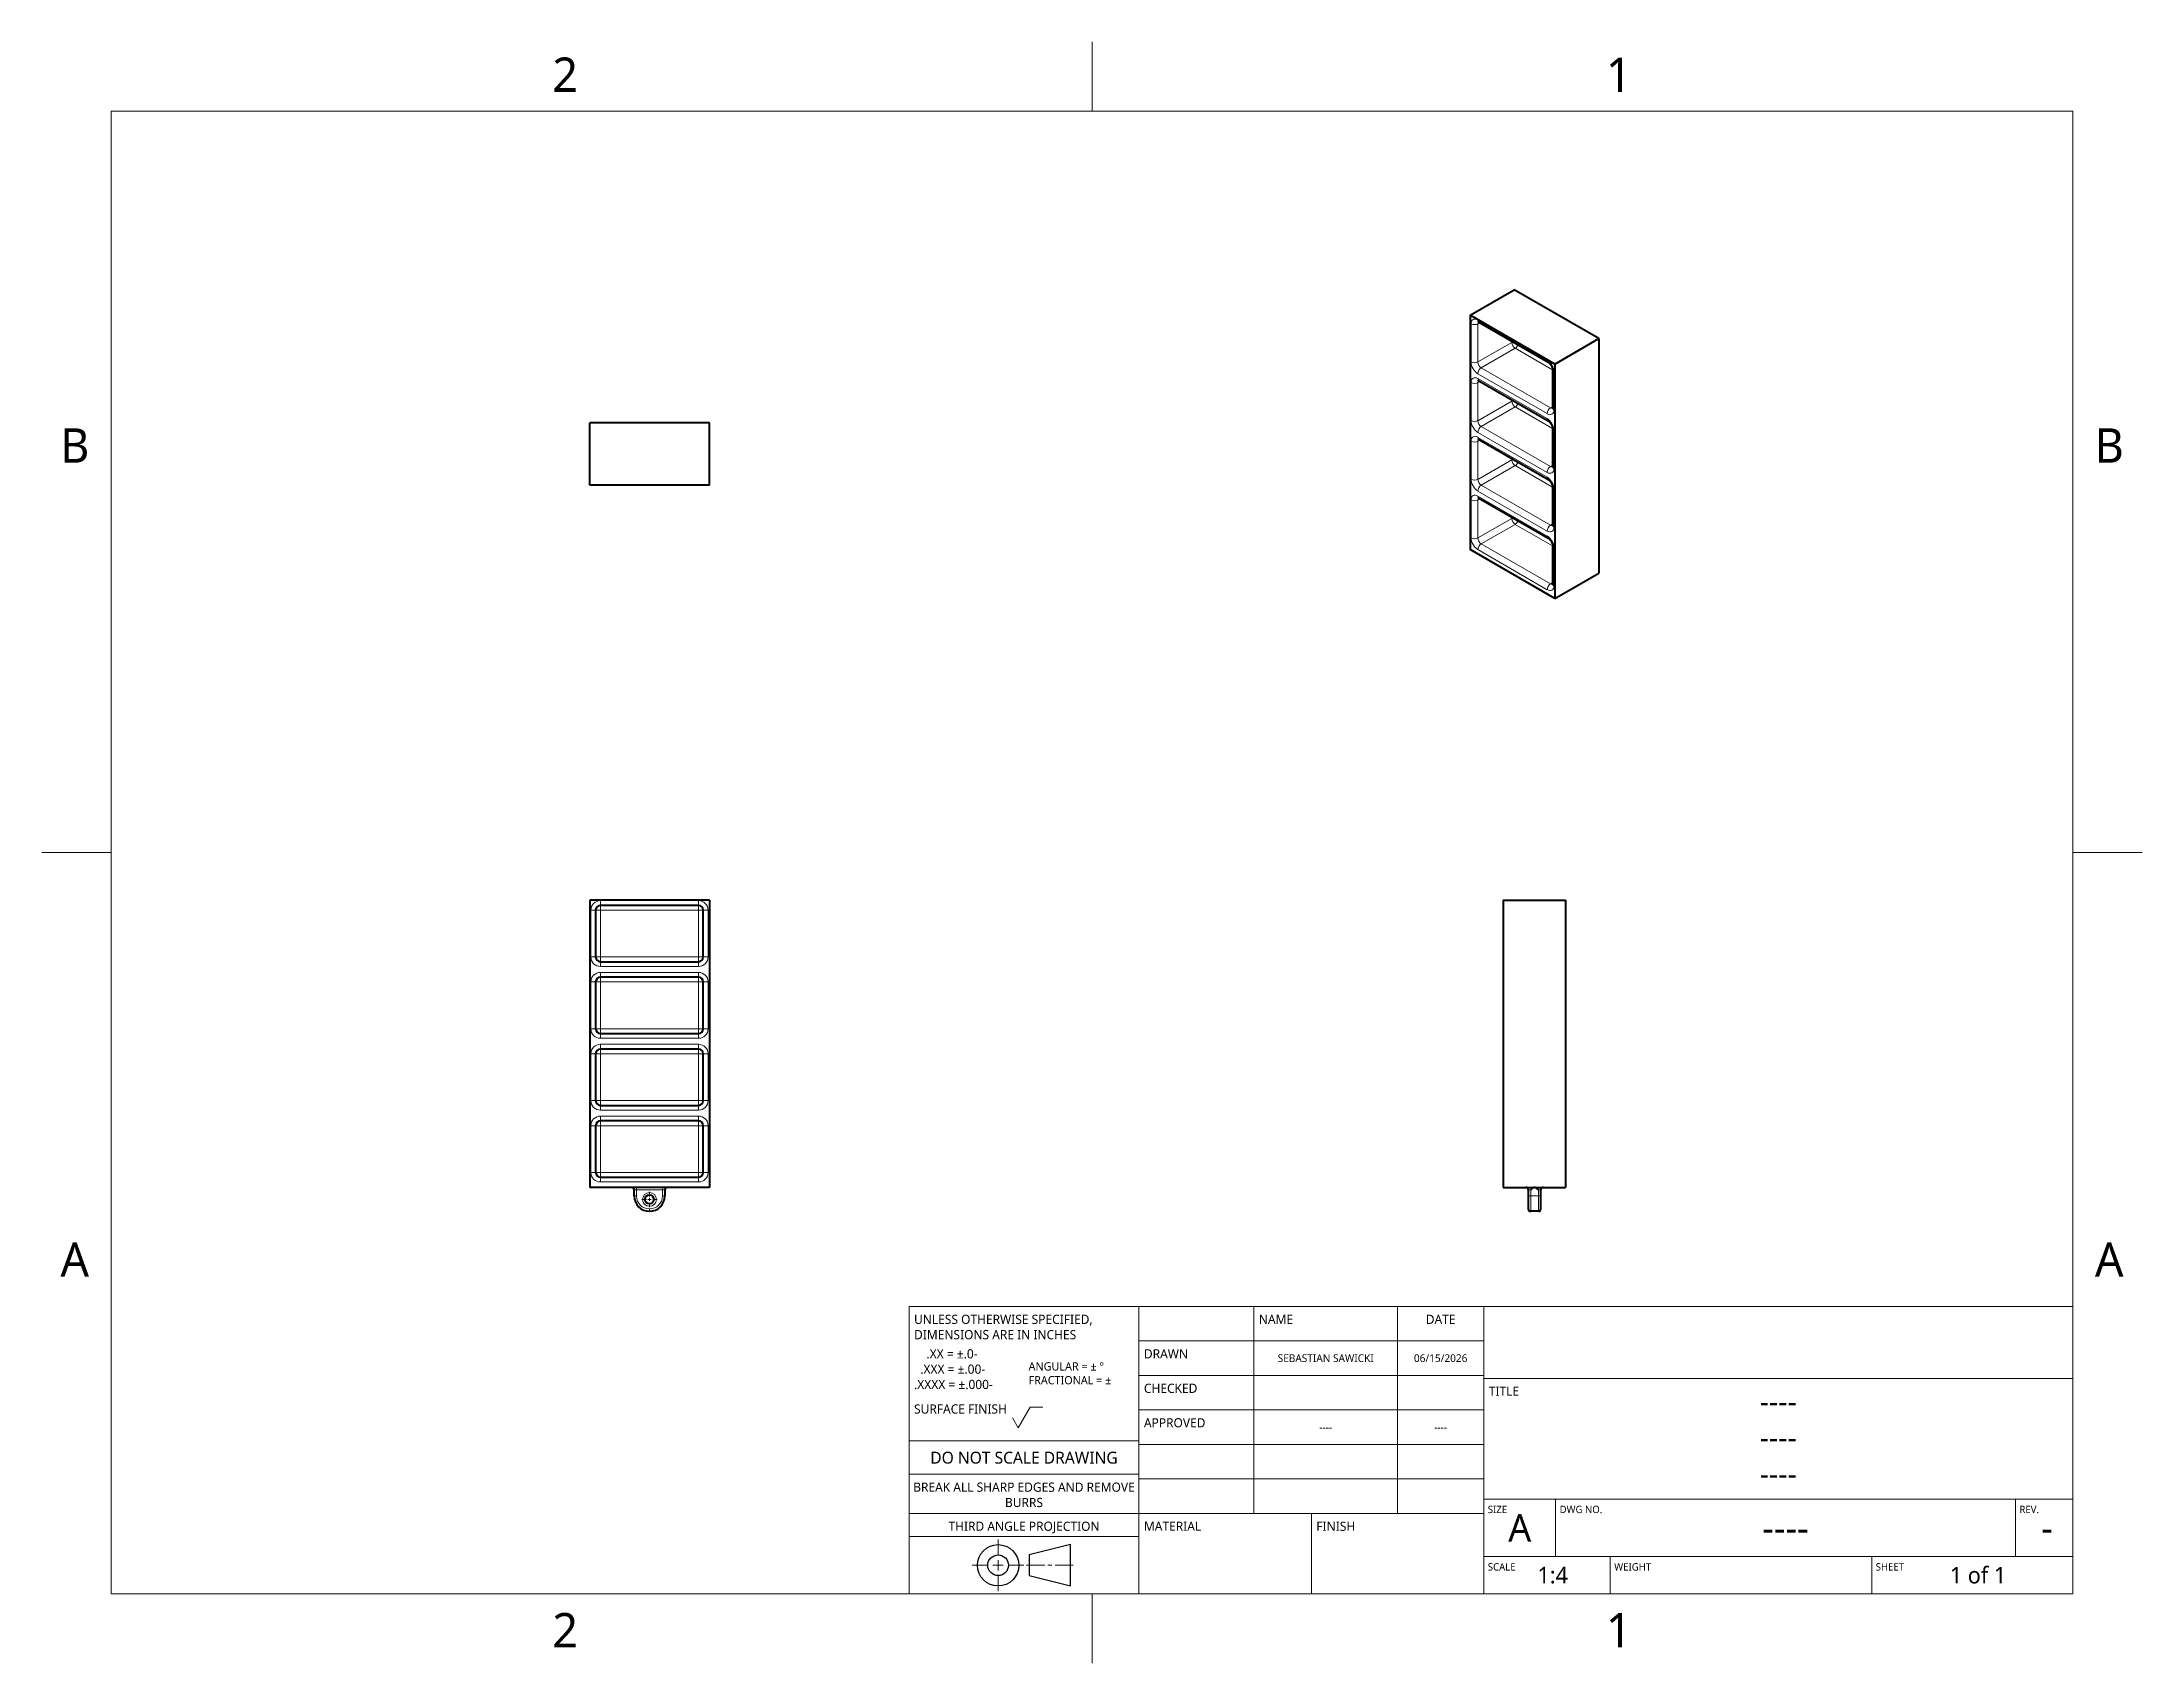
# Model space of a CAD drawing. Header units: inches. Extents: x 0 to 11, y 0 to 8.5.
import ezdxf

# ---------------------------------------------------------------- set-up
doc = ezdxf.new("R2010")
doc.units = ezdxf.units.IN
doc.header["$LTSCALE"] = 0.5
doc.header["$MEASUREMENT"] = 0
doc.linetypes.add('CENTER', pattern=[0.72, 0.45, -0.09, 0.09, -0.09])
for name, color, linetype, lineweight in [('BORDER_FRAME', 7, 'Continuous', 15), ('BORDER_ZONES', 7, 'Continuous', 15), ('CENTERMARKS', 7, 'Continuous', 13), ('TANGENT_LINES', 7, 'Continuous', 15), ('TITLE_BLOCK', 7, 'Continuous', 15), ('Visible', 7, 'Continuous', 40)]:
    doc.layers.add(name, color=color, linetype=linetype, lineweight=lineweight)
doc.styles.add('Onshape-Standard', font='NotoSans-Regular.ttf')
doc.styles.add('Onshape-Standard-Fields', font='')
doc.styles.get('Onshape-Standard-Fields').set_extended_font_data('Noto Sans')

msp = doc.modelspace()

# ---------------------------------------------------------------- linework, layer by layer
at = {"layer": 'BORDER_FRAME'}
for p, q in [((0.399, 0.38), (0.399, 8.12)), ((0.399, 8.12), (10.639, 8.12)), ((10.639, 8.12), (10.639, 0.38)), ((10.639, 0.38), (0.399, 0.38))]:
    msp.add_line(p, q, dxfattribs=at)
at = {"layer": 'BORDER_ZONES'}
for p, q in [((5.519, 8.12), (5.519, 8.481)), ((0.399, 4.25), (0.038, 4.25)), ((10.639, 4.25), (11, 4.25)), ((5.519, 0.38), (5.519, 0.019))]:
    msp.add_line(p, q, dxfattribs=at)
at = {"layer": 'CENTERMARKS', "linetype": 'CENTER'}
for p, q in [((3.193, 2.439), (3.169, 2.439)), ((3.209, 2.455), (3.209, 2.479)), ((3.209, 2.422), (3.209, 2.399)), ((3.226, 2.439), (3.249, 2.439))]:
    msp.add_line(p, q, dxfattribs=at)
at = {"layer": 'CENTERMARKS', "linetype": 'Continuous'}
for p, q in [((3.201, 2.439), (3.217, 2.439)), ((3.209, 2.431), (3.209, 2.447))]:
    msp.add_line(p, q, dxfattribs=at)
at = {"layer": 'TANGENT_LINES'}
for p, q in [((7.533, 7.03), (7.895, 6.821)), ((7.498, 6.811), (7.498, 7.009)), ((7.544, 7.015), (7.533, 7.009)), ((7.533, 7.009), (7.533, 6.811)), ((7.533, 6.811), (7.71, 6.913)), ((7.71, 6.913), (7.71, 6.919)), ((7.728, 6.882), (7.551, 6.78)), ((7.923, 6.769), (7.728, 6.882)), ((7.498, 6.504), (7.498, 6.703)), ((7.895, 6.541), (7.533, 6.749)), ((7.533, 6.724), (7.895, 6.515)), ((7.544, 6.709), (7.533, 6.703)), ((7.533, 6.703), (7.533, 6.504)), ((7.551, 6.78), (7.913, 6.571)), ((7.93, 6.76), (7.93, 6.561)), ((7.533, 6.504), (7.71, 6.606)), ((7.71, 6.606), (7.71, 6.613)), ((7.728, 6.576), (7.551, 6.474)), ((7.551, 6.474), (7.913, 6.265)), ((7.923, 6.463), (7.728, 6.576)), ((7.913, 6.571), (7.923, 6.577)), ((7.498, 6.198), (7.498, 6.397)), ((7.895, 6.234), (7.533, 6.443)), ((7.533, 6.417), (7.895, 6.209)), ((7.544, 6.403), (7.533, 6.397)), ((7.533, 6.397), (7.533, 6.198)), ((7.93, 6.454), (7.93, 6.255)), ((7.533, 6.198), (7.71, 6.3)), ((7.728, 6.27), (7.551, 6.168)), ((7.71, 6.3), (7.71, 6.307)), ((7.923, 6.157), (7.728, 6.27)), ((7.913, 6.265), (7.923, 6.271)), ((7.551, 6.168), (7.913, 5.959)), ((7.93, 6.147), (7.93, 5.949)), ((7.498, 5.892), (7.498, 6.091)), ((7.895, 5.928), (7.533, 6.137)), ((7.533, 6.111), (7.895, 5.902)), ((7.544, 6.097), (7.533, 6.091)), ((7.533, 6.091), (7.533, 5.892)), ((7.533, 5.892), (7.71, 5.994)), ((7.728, 5.963), (7.551, 5.861)), ((7.71, 5.994), (7.71, 6.001)), ((7.923, 5.851), (7.728, 5.963)), ((7.913, 5.959), (7.923, 5.965)), ((7.895, 5.622), (7.533, 5.831)), ((7.551, 5.861), (7.913, 5.653)), ((7.93, 5.841), (7.93, 5.642)), ((7.913, 5.653), (7.923, 5.659)), ((2.903, 3.705), (2.903, 3.949)), ((2.928, 3.949), (2.903, 3.949)), ((2.928, 3.949), (2.953, 3.949)), ((2.953, 3.999), (3.465, 3.999)), ((2.953, 3.974), (2.953, 3.999)), ((2.953, 3.949), (2.953, 3.974)), ((2.953, 3.949), (2.953, 3.705)), ((3.465, 3.949), (2.953, 3.949)), ((3.465, 3.974), (3.465, 3.999)), ((3.465, 3.949), (3.465, 3.974)), ((3.465, 3.705), (3.465, 3.949)), ((3.465, 3.949), (3.49, 3.949)), ((3.49, 3.949), (3.515, 3.949)), ((3.515, 3.949), (3.515, 3.705)), ((2.903, 3.705), (2.928, 3.705)), ((2.953, 3.705), (2.928, 3.705)), ((2.953, 3.705), (3.465, 3.705)), ((2.953, 3.68), (2.953, 3.705)), ((2.953, 3.655), (2.953, 3.68)), ((3.465, 3.655), (2.953, 3.655)), ((2.953, 3.624), (3.465, 3.624)), ((2.953, 3.599), (2.953, 3.624)), ((3.49, 3.705), (3.465, 3.705)), ((3.465, 3.68), (3.465, 3.705)), ((3.465, 3.655), (3.465, 3.68)), ((3.465, 3.599), (3.465, 3.624)), ((3.515, 3.705), (3.49, 3.705)), ((2.903, 3.33), (2.903, 3.574)), ((2.928, 3.574), (2.903, 3.574)), ((2.928, 3.574), (2.953, 3.574)), ((2.953, 3.574), (2.953, 3.599)), ((3.465, 3.574), (2.953, 3.574)), ((2.953, 3.574), (2.953, 3.33)), ((3.465, 3.574), (3.465, 3.599)), ((3.465, 3.33), (3.465, 3.574)), ((3.465, 3.574), (3.49, 3.574)), ((3.49, 3.574), (3.515, 3.574)), ((3.515, 3.574), (3.515, 3.33)), ((2.903, 3.33), (2.928, 3.33)), ((2.953, 3.33), (2.928, 3.33)), ((2.953, 3.33), (3.465, 3.33)), ((2.953, 3.305), (2.953, 3.33)), ((2.953, 3.28), (2.953, 3.305)), ((3.49, 3.33), (3.465, 3.33)), ((3.465, 3.305), (3.465, 3.33)), ((3.465, 3.28), (3.465, 3.305)), ((3.515, 3.33), (3.49, 3.33)), ((2.903, 2.955), (2.903, 3.199)), ((2.928, 3.199), (2.903, 3.199)), ((2.953, 3.199), (2.928, 3.199)), ((3.465, 3.28), (2.953, 3.28)), ((2.953, 3.249), (3.465, 3.249)), ((2.953, 3.224), (2.953, 3.249)), ((2.953, 3.199), (2.953, 3.224)), ((3.465, 3.199), (2.953, 3.199)), ((2.953, 3.199), (2.953, 2.955)), ((3.465, 3.249), (3.465, 3.224)), ((3.465, 3.224), (3.465, 3.199)), ((3.465, 2.955), (3.465, 3.199)), ((3.49, 3.199), (3.465, 3.199)), ((3.515, 3.199), (3.49, 3.199)), ((3.515, 3.199), (3.515, 2.955)), ((2.928, 2.955), (2.903, 2.955)), ((2.953, 2.955), (2.928, 2.955)), ((2.953, 2.955), (3.465, 2.955)), ((2.953, 2.93), (2.953, 2.955)), ((2.953, 2.93), (2.953, 2.905)), ((3.465, 2.905), (2.953, 2.905)), ((2.953, 2.874), (3.465, 2.874)), ((2.953, 2.849), (2.953, 2.874)), ((3.465, 2.955), (3.465, 2.93)), ((3.49, 2.955), (3.465, 2.955)), ((3.465, 2.905), (3.465, 2.93)), ((3.465, 2.874), (3.465, 2.849)), ((3.515, 2.955), (3.49, 2.955)), ((2.903, 2.58), (2.903, 2.824)), ((2.928, 2.824), (2.903, 2.824)), ((2.953, 2.824), (2.928, 2.824)), ((2.953, 2.824), (2.953, 2.849)), ((2.953, 2.824), (2.953, 2.58)), ((3.465, 2.824), (2.953, 2.824)), ((3.465, 2.849), (3.465, 2.824)), ((3.465, 2.58), (3.465, 2.824)), ((3.49, 2.824), (3.465, 2.824)), ((3.515, 2.824), (3.49, 2.824)), ((3.515, 2.824), (3.515, 2.58)), ((2.928, 2.58), (2.903, 2.58)), ((2.953, 2.58), (2.928, 2.58)), ((2.953, 2.58), (3.465, 2.58)), ((2.953, 2.555), (2.953, 2.58)), ((2.953, 2.555), (2.953, 2.53)), ((3.465, 2.53), (2.953, 2.53)), ((3.49, 2.58), (3.465, 2.58)), ((3.465, 2.58), (3.465, 2.555)), ((3.465, 2.53), (3.465, 2.555)), ((3.515, 2.58), (3.49, 2.58)), ((3.141, 2.489), (3.129, 2.489)), ((3.129, 2.457), (3.141, 2.457)), ((3.141, 2.489), (3.141, 2.502)), ((3.277, 2.489), (3.141, 2.489)), ((3.141, 2.489), (3.141, 2.457)), ((3.277, 2.489), (3.277, 2.502)), ((3.277, 2.457), (3.277, 2.489)), ((3.277, 2.489), (3.289, 2.489)), ((3.289, 2.457), (3.277, 2.457)), ((7.797, 2.489), (7.809, 2.489)), ((7.809, 2.457), (7.797, 2.457)), ((7.809, 2.489), (7.809, 2.457)), ((7.809, 2.457), (7.849, 2.457)), ((7.809, 2.457), (7.809, 2.377)), ((7.849, 2.457), (7.849, 2.489)), ((7.861, 2.489), (7.849, 2.489)), ((7.849, 2.457), (7.861, 2.457)), ((7.849, 2.377), (7.849, 2.457)), ((3.209, 2.389), (3.209, 2.389)), ((3.209, 2.377), (3.209, 2.389)), ((3.209, 2.377), (3.209, 2.389))]:
    msp.add_line(p, q, dxfattribs=at)
msp.add_circle((3.209, 2.439), 0.036, dxfattribs=at)
for centre, radius, start, end in [((2.953, 3.949), 0.05, 90, 180), ((3.465, 3.949), 0.05, 0, 90), ((2.953, 3.705), 0.05, 180, 270), ((2.953, 3.574), 0.05, 90, 180), ((3.465, 3.705), 0.05, 270, 0), ((3.465, 3.574), 0.05, 0, 90), ((2.953, 3.33), 0.05, 180, 270), ((3.465, 3.33), 0.05, 270, 0), ((2.953, 3.199), 0.05, 90, 180), ((3.465, 3.199), 0.05, 0, 90), ((2.953, 2.955), 0.05, 180, 270), ((2.953, 2.824), 0.05, 90, 180), ((3.465, 2.955), 0.05, 270, 0), ((3.465, 2.824), 0.05, 0, 90), ((2.953, 2.58), 0.05, 180, 270), ((3.465, 2.58), 0.05, 270, 0), ((3.209, 2.457), 0.0675, 180, 270), ((3.209, 2.457), 0.0675, 270, 0)]:
    msp.add_arc(centre, radius, start, end, dxfattribs=at)
for centre, major_axis, start_param, end_param in [((7.533, 6.989), (0.025, -0.0433), 8.63938, 10.210176), ((7.728, 6.902), (-0.025, 0), 11.45005, 11.780972), ((7.533, 6.79), (0.025, -0.0433), 10.210176, 11.780972), ((7.516, 6.821), (-0.025, 0), 0.785398, 2.356194), ((7.728, 6.902), (0.0125, 0.0217), 10.210176, 11.227395), ((7.895, 6.78), (0.025, -0.0433), 0.785398, 2.356194), ((7.533, 6.683), (0.025, -0.0433), 8.63938, 10.210176), ((7.948, 6.77), (-0.025, 0), 0.00021, 0.785398), ((7.728, 6.596), (-0.025, 0), 11.45005, 11.780972), ((7.728, 6.596), (0.0125, 0.0217), 10.210176, 11.227395), ((7.533, 6.484), (0.025, -0.0433), 10.210176, 11.780972), ((7.516, 6.515), (-0.025, 0), 0.785398, 2.356194), ((7.895, 6.581), (0.025, -0.0433), 11.780972, 13.351769), ((7.895, 6.474), (0.025, -0.0433), 0.785398, 2.356194), ((7.533, 6.377), (0.025, -0.0433), 8.63938, 10.210176), ((7.948, 6.464), (-0.025, 0), 0.00021, 0.785398), ((7.728, 6.29), (-0.025, 0), 11.45005, 11.780972), ((7.728, 6.29), (0.0125, 0.0217), 10.210176, 11.227395), ((7.895, 6.275), (0.025, -0.0433), 11.780972, 13.351769), ((7.533, 6.178), (0.025, -0.0433), 10.210176, 11.780972), ((7.551, 6.147), (0.0125, 0.0217), 0.785398, 2.356194), ((7.895, 6.168), (0.025, -0.0433), 0.785398, 2.356194), ((7.913, 6.219), (0.0125, 0.0217), 2.356194, 3.138482), ((7.533, 6.07), (0.025, -0.0433), 8.63938, 10.210176), ((7.728, 5.984), (-0.025, 0), 11.45005, 11.780972), ((7.728, 5.984), (0.0125, 0.0217), 10.210176, 11.227395), ((7.895, 5.969), (0.025, -0.0433), 11.780972, 13.351769), ((7.533, 5.872), (0.025, -0.0433), 10.210176, 11.780972), ((7.551, 5.841), (0.0125, 0.0217), 0.785398, 2.356194), ((7.913, 5.913), (0.0125, 0.0217), 2.356194, 3.138482), ((7.895, 5.862), (0.025, -0.0433), 0.785398, 2.356194), ((7.895, 5.663), (0.025, -0.0433), 11.780972, 13.351769)]:
    msp.add_ellipse(centre, major_axis=major_axis, ratio=0.57735, start_param=start_param, end_param=end_param, dxfattribs=at)
at = {"layer": 'TANGENT_LINES', "extrusion": (0, 0, -1)}
for centre, major_axis, start_param, end_param in [((7.551, 7.04), (-0.0125, -0.0217), 0, 0.785398), ((7.551, 6.999), (-0.0125, 0.0217), 11.780972, 12.402095), ((7.516, 7.02), (0.025, 0), 0.785398, 2.356194), ((7.728, 6.902), (-0.0125, 0.0217), 10.210176, 11.780972), ((7.551, 6.8), (-0.0125, 0.0217), 10.210176, 11.780972), ((7.913, 6.831), (-0.0125, -0.0217), 0.000176, 0.785398), ((7.516, 6.713), (0.025, 0), 0.785398, 2.356194), ((7.551, 6.76), (-0.0125, -0.0217), 0.785398, 2.356194), ((7.551, 6.734), (-0.0125, -0.0217), 0, 0.785398), ((7.551, 6.693), (-0.0125, 0.0217), 11.780972, 12.402095), ((7.728, 6.596), (-0.0125, 0.0217), 10.210176, 11.780972), ((7.551, 6.494), (-0.0125, 0.0217), 10.210176, 11.780972), ((7.551, 6.453), (-0.0125, -0.0217), 0.785398, 2.356194), ((7.913, 6.551), (-0.0125, -0.0217), 0.785398, 2.356194), ((7.913, 6.525), (-0.0125, -0.0217), 0.000176, 0.785398), ((7.913, 6.592), (-0.0125, 0.0217), 9.586996, 10.210176), ((7.948, 6.571), (0.025, 0), 2.356194, 3.141593), ((7.516, 6.407), (0.025, 0), 0.785398, 2.356194), ((7.551, 6.428), (-0.0125, -0.0217), 0, 0.785398), ((7.551, 6.387), (-0.0125, 0.0217), 11.780972, 12.402095), ((7.728, 6.29), (-0.0125, 0.0217), 10.210176, 11.780972), ((7.913, 6.245), (-0.0125, -0.0217), 0.785398, 2.356194), ((7.913, 6.285), (-0.0125, 0.0217), 9.586996, 10.210176), ((7.948, 6.265), (0.025, 0), 2.356194, 3.141593), ((7.516, 6.208), (0.025, 0), 0.785398, 2.356194), ((7.551, 6.188), (-0.0125, 0.0217), 10.210176, 11.780972), ((7.948, 6.158), (0.025, 0), 2.356194, 3.138225), ((7.516, 6.101), (0.025, 0), 0.785398, 2.356194), ((7.551, 6.121), (-0.0125, -0.0217), 0, 0.785398), ((7.551, 6.081), (-0.0125, 0.0217), 11.780972, 12.402095), ((7.728, 5.984), (-0.0125, 0.0217), 10.210176, 11.780972), ((7.913, 5.938), (-0.0125, -0.0217), 0.785398, 2.356194), ((7.913, 5.979), (-0.0125, 0.0217), 9.586996, 10.210176), ((7.948, 5.959), (0.025, 0), 2.356194, 3.141593), ((7.516, 5.902), (0.025, 0), 0.785398, 2.356194), ((7.551, 5.882), (-0.0125, 0.0217), 10.210176, 11.780972), ((7.948, 5.851), (0.025, 0), 2.356194, 3.138225), ((7.913, 5.632), (-0.0125, -0.0217), 0.785398, 2.356194), ((7.913, 5.673), (-0.0125, 0.0217), 9.586996, 10.210176), ((7.948, 5.653), (0.025, 0), 2.356194, 3.141593)]:
    msp.add_ellipse(centre, major_axis=major_axis, ratio=0.57735, start_param=start_param, end_param=end_param, dxfattribs=at)
at = {"layer": 'TITLE_BLOCK'}
for p, q in [((4.564, 0.38), (4.564, 1.88)), ((4.564, 1.88), (5.764, 1.88)), ((5.764, 0.38), (5.764, 1.88)), ((5.764, 1.88), (7.564, 1.88)), ((6.364, 0.8), (6.364, 1.88)), ((7.114, 0.8), (7.114, 1.88)), ((7.564, 0.38), (7.564, 1.88)), ((7.564, 1.88), (10.639, 1.88)), ((5.764, 1.7), (7.564, 1.7)), ((5.764, 1.52), (7.564, 1.52)), ((7.564, 1.505), (10.639, 1.505)), ((5.134, 1.246), (5.197, 1.355)), ((5.197, 1.355), (5.263, 1.355)), ((5.764, 1.34), (7.564, 1.34)), ((5.104, 1.298), (5.134, 1.246)), ((4.564, 1.178), (5.764, 1.178)), ((5.764, 1.16), (7.564, 1.16)), ((4.564, 1.004), (5.764, 1.004)), ((5.764, 0.98), (7.564, 0.98)), ((4.564, 0.8), (5.764, 0.8)), ((5.764, 0.8), (7.564, 0.8)), ((6.664, 0.38), (6.664, 0.8)), ((7.564, 0.875), (10.639, 0.875)), ((7.939, 0.575), (7.939, 0.875)), ((10.339, 0.575), (10.339, 0.875)), ((4.564, 0.68), (5.764, 0.68)), ((7.564, 0.575), (10.639, 0.575)), ((8.224, 0.38), (8.224, 0.575)), ((9.589, 0.38), (9.589, 0.575)), ((4.564, 0.38), (5.764, 0.38))]:
    msp.add_line(p, q, dxfattribs=at)
at = {"layer": 'TITLE_BLOCK', "lineweight": 15}
for p, q in [((5.029, 0.583), (5.029, 0.664)), ((5.029, 0.556), (5.029, 0.502)), ((4.975, 0.529), (4.894, 0.529)), ((5.056, 0.529), (5.002, 0.529)), ((5.029, 0.475), (5.029, 0.394)), ((5.083, 0.529), (5.164, 0.529)), ((5.272, 0.529), (5.177, 0.529)), ((5.31, 0.529), (5.288, 0.529)), ((5.326, 0.529), (5.42, 0.529))]:
    msp.add_line(p, q, dxfattribs=at)
at = {"layer": 'TITLE_BLOCK', "lineweight": 30}
for p, q in [((5.407, 0.637), (5.191, 0.583)), ((5.191, 0.583), (5.191, 0.475)), ((5.407, 0.421), (5.407, 0.637)), ((5.191, 0.475), (5.407, 0.421))]:
    msp.add_line(p, q, dxfattribs=at)
for radius in [0.108, 0.054]:
    msp.add_circle((5.029, 0.529), radius, dxfattribs=at)
at = {"layer": 'Visible'}
for p, q in [((7.493, 7.055), (7.723, 7.188)), ((8.165, 6.933), (7.723, 7.188)), ((7.935, 6.8), (7.493, 7.055)), ((7.493, 7.055), (7.493, 5.831)), ((7.538, 7.018), (7.9, 6.81)), ((7.935, 6.8), (8.165, 6.933)), ((8.165, 6.933), (8.165, 5.708)), ((7.935, 6.8), (7.935, 5.576)), ((7.538, 6.712), (7.9, 6.503)), ((7.923, 6.77), (7.923, 6.571)), ((2.897, 6.168), (2.897, 6.493)), ((3.522, 6.493), (2.897, 6.493)), ((3.522, 6.168), (3.522, 6.493)), ((7.538, 6.406), (7.9, 6.197)), ((7.923, 6.464), (7.923, 6.265)), ((3.522, 6.168), (2.897, 6.168)), ((7.923, 6.158), (7.923, 5.959)), ((7.538, 6.1), (7.9, 5.891)), ((7.935, 5.576), (7.493, 5.831)), ((7.923, 5.851), (7.923, 5.653)), ((7.935, 5.576), (8.165, 5.708)), ((2.897, 4.002), (2.897, 2.502)), ((3.522, 4.002), (2.897, 4.002)), ((2.928, 3.949), (2.928, 3.705)), ((3.465, 3.974), (2.953, 3.974)), ((3.49, 3.705), (3.49, 3.949)), ((3.522, 4.002), (3.522, 2.502)), ((7.666, 4.002), (7.991, 4.002)), ((7.666, 4.002), (7.666, 2.502)), ((7.991, 4.002), (7.991, 2.502)), ((2.953, 3.68), (3.465, 3.68)), ((2.928, 3.574), (2.928, 3.33)), ((3.465, 3.599), (2.953, 3.599)), ((3.49, 3.33), (3.49, 3.574)), ((2.953, 3.305), (3.465, 3.305)), ((2.928, 3.199), (2.928, 2.955)), ((3.465, 3.224), (2.953, 3.224)), ((3.49, 2.955), (3.49, 3.199)), ((2.953, 2.93), (3.465, 2.93)), ((2.928, 2.824), (2.928, 2.58)), ((3.465, 2.849), (2.953, 2.849)), ((3.49, 2.58), (3.49, 2.824)), ((2.953, 2.555), (3.465, 2.555)), ((3.522, 2.502), (2.897, 2.502)), ((3.129, 2.457), (3.129, 2.489)), ((3.289, 2.489), (3.289, 2.457)), ((7.666, 2.502), (7.991, 2.502)), ((7.797, 2.457), (7.797, 2.489)), ((7.797, 2.389), (7.797, 2.457)), ((7.829, 2.502), (7.829, 2.502)), ((7.861, 2.489), (7.861, 2.457)), ((7.861, 2.457), (7.861, 2.389)), ((3.209, 2.377), (3.209, 2.377)), ((7.849, 2.377), (7.809, 2.377))]:
    msp.add_line(p, q, dxfattribs=at)
msp.add_circle((3.209, 2.439), 0.0235, dxfattribs=at)
for centre, radius, start, end in [((2.953, 3.949), 0.025, 90, 180), ((3.465, 3.949), 0.025, 0, 90), ((2.953, 3.705), 0.025, 180, 270), ((3.465, 3.705), 0.025, 270, 0), ((2.953, 3.574), 0.025, 90, 180), ((3.465, 3.574), 0.025, 0, 90), ((2.953, 3.33), 0.025, 180, 270), ((3.465, 3.33), 0.025, 270, 0), ((2.953, 3.199), 0.025, 90, 180), ((3.465, 3.199), 0.025, 0, 90), ((2.953, 2.955), 0.025, 180, 270), ((3.465, 2.955), 0.025, 270, 0), ((2.953, 2.824), 0.025, 90, 180), ((3.465, 2.824), 0.025, 0, 90), ((2.953, 2.58), 0.025, 180, 270), ((3.465, 2.58), 0.025, 270, 0), ((3.116, 2.489), 0.0125, 359.9737, 90), ((3.209, 2.457), 0.08, 180, 270), ((3.209, 2.457), 0.08, 270, 0), ((3.302, 2.489), 0.0125, 90, 179.9268), ((7.784, 2.489), 0.0125, 0, 90), ((7.874, 2.489), 0.0125, 90, 180), ((7.809, 2.389), 0.0125, 180, 270), ((7.849, 2.389), 0.0125, 270, 0)]:
    msp.add_arc(centre, radius, start, end, dxfattribs=at)
for points, knots in [([(7.535, 7.02), (7.535, 7.02), (7.535, 7.02), (7.535, 7.02), (7.536, 7.019), (7.537, 7.019), (7.537, 7.019)], [0, 0, 0, 0, 0.105495, 0.39269, 0.789777, 1, 1, 1, 1]), ([(7.537, 7.019), (7.537, 7.019), (7.538, 7.019), (7.538, 7.019), (7.538, 7.018)], [0, 0, 0, 0, 0.514627, 1, 1, 1, 1]), ([(7.9, 6.81), (7.9, 6.809), (7.901, 6.809), (7.903, 6.808), (7.905, 6.806), (7.907, 6.804), (7.909, 6.802), (7.911, 6.799), (7.913, 6.797), (7.915, 6.793), (7.917, 6.79), (7.919, 6.787), (7.92, 6.784), (7.921, 6.781), (7.922, 6.778), (7.923, 6.775), (7.923, 6.772), (7.923, 6.77), (7.923, 6.77), (7.923, 6.77)], [0, 0, 0, 0, 0.03684, 0.090238, 0.147652, 0.208536, 0.272256, 0.338187, 0.405705, 0.474191, 0.543023, 0.611566, 0.679142, 0.745101, 0.808769, 0.869442, 0.92637, 0.977034, 1, 1, 1, 1]), ([(7.535, 6.714), (7.535, 6.714), (7.535, 6.714), (7.535, 6.714), (7.536, 6.713), (7.537, 6.713), (7.537, 6.713)], [0, 0, 0, 0, 0.105495, 0.39269, 0.789777, 1, 1, 1, 1]), ([(7.537, 6.713), (7.537, 6.713), (7.538, 6.713), (7.538, 6.712), (7.538, 6.712)], [0, 0, 0, 0, 0.514627, 1, 1, 1, 1]), ([(7.9, 6.503), (7.9, 6.503), (7.901, 6.503), (7.903, 6.502), (7.905, 6.5), (7.907, 6.498), (7.909, 6.496), (7.911, 6.493), (7.913, 6.49), (7.915, 6.487), (7.917, 6.484), (7.919, 6.481), (7.92, 6.478), (7.921, 6.474), (7.922, 6.471), (7.923, 6.469), (7.923, 6.466), (7.923, 6.464), (7.923, 6.464), (7.923, 6.464)], [0, 0, 0, 0, 0.03684, 0.090238, 0.147652, 0.208536, 0.272256, 0.338187, 0.405705, 0.474191, 0.543023, 0.611566, 0.679142, 0.745101, 0.808769, 0.869442, 0.92637, 0.977034, 1, 1, 1, 1]), ([(7.923, 6.571), (7.923, 6.571), (7.923, 6.57), (7.923, 6.57), (7.923, 6.569)], [0, 0, 0, 0, 0.484452, 1, 1, 1, 1]), ([(7.923, 6.569), (7.923, 6.569), (7.923, 6.569), (7.923, 6.568), (7.923, 6.567), (7.923, 6.567), (7.923, 6.567)], [0, 0, 0, 0, 0.23177, 0.621299, 0.898458, 1, 1, 1, 1]), ([(7.535, 6.407), (7.535, 6.407), (7.535, 6.407), (7.535, 6.407), (7.536, 6.407), (7.537, 6.407), (7.537, 6.407)], [0, 0, 0, 0, 0.105495, 0.39269, 0.789777, 1, 1, 1, 1]), ([(7.537, 6.407), (7.537, 6.407), (7.538, 6.406), (7.538, 6.406), (7.538, 6.406)], [0, 0, 0, 0, 0.514627, 1, 1, 1, 1]), ([(7.923, 6.265), (7.923, 6.265), (7.923, 6.264), (7.923, 6.263), (7.923, 6.263)], [0, 0, 0, 0, 0.484452, 1, 1, 1, 1]), ([(7.923, 6.263), (7.923, 6.263), (7.923, 6.263), (7.923, 6.262), (7.923, 6.261), (7.923, 6.261), (7.923, 6.261)], [0, 0, 0, 0, 0.23177, 0.621299, 0.898458, 1, 1, 1, 1]), ([(7.9, 6.197), (7.9, 6.197), (7.901, 6.197), (7.903, 6.195), (7.905, 6.194), (7.907, 6.192), (7.909, 6.19), (7.911, 6.187), (7.913, 6.184), (7.915, 6.181), (7.917, 6.178), (7.919, 6.175), (7.92, 6.171), (7.921, 6.168), (7.922, 6.165), (7.923, 6.162), (7.923, 6.16), (7.923, 6.158), (7.923, 6.158), (7.923, 6.158)], [0, 0, 0, 0, 0.03684, 0.090238, 0.147652, 0.208536, 0.272256, 0.338187, 0.405705, 0.474191, 0.543023, 0.611566, 0.679142, 0.745101, 0.808769, 0.869442, 0.92637, 0.977034, 1, 1, 1, 1]), ([(7.535, 6.101), (7.535, 6.101), (7.535, 6.101), (7.535, 6.101), (7.536, 6.101), (7.537, 6.101), (7.537, 6.101)], [0, 0, 0, 0, 0.105495, 0.39269, 0.789777, 1, 1, 1, 1]), ([(7.537, 6.101), (7.537, 6.101), (7.538, 6.1), (7.538, 6.1), (7.538, 6.1)], [0, 0, 0, 0, 0.514627, 1, 1, 1, 1]), ([(7.923, 5.959), (7.923, 5.958), (7.923, 5.958), (7.923, 5.957), (7.923, 5.957)], [0, 0, 0, 0, 0.484452, 1, 1, 1, 1]), ([(7.923, 5.957), (7.923, 5.957), (7.923, 5.956), (7.923, 5.956), (7.923, 5.955), (7.923, 5.955), (7.923, 5.955)], [0, 0, 0, 0, 0.23177, 0.621299, 0.898458, 1, 1, 1, 1]), ([(7.9, 5.891), (7.9, 5.891), (7.901, 5.89), (7.903, 5.889), (7.905, 5.888), (7.907, 5.886), (7.909, 5.883), (7.911, 5.881), (7.913, 5.878), (7.915, 5.875), (7.917, 5.872), (7.919, 5.868), (7.92, 5.865), (7.921, 5.862), (7.922, 5.859), (7.923, 5.856), (7.923, 5.854), (7.923, 5.852), (7.923, 5.851), (7.923, 5.851)], [0, 0, 0, 0, 0.03684, 0.090238, 0.147652, 0.208536, 0.272256, 0.338187, 0.405705, 0.474191, 0.543023, 0.611566, 0.679142, 0.745101, 0.808769, 0.869442, 0.92637, 0.977034, 1, 1, 1, 1]), ([(7.923, 5.653), (7.923, 5.652), (7.923, 5.652), (7.923, 5.651), (7.923, 5.651)], [0, 0, 0, 0, 0.484452, 1, 1, 1, 1]), ([(7.923, 5.651), (7.923, 5.65), (7.923, 5.65), (7.923, 5.649), (7.923, 5.649), (7.923, 5.649), (7.923, 5.649)], [0, 0, 0, 0, 0.23177, 0.621299, 0.898458, 1, 1, 1, 1]), ([(7.829, 2.502), (7.828, 2.501), (7.824, 2.501), (7.817, 2.497), (7.809, 2.489), (7.809, 2.489), (7.809, 2.489)], [0, 0, 0, 0, 0.247278, 0.590931, 0.969118, 1, 1, 1, 1]), ([(7.849, 2.489), (7.849, 2.489), (7.849, 2.489), (7.843, 2.495), (7.836, 2.5), (7.831, 2.501), (7.829, 2.502)], [0, 0, 0, 0, 0.030593, 0.344573, 0.7093, 1, 1, 1, 1])]:
    msp.add_open_spline(points, degree=3, knots=knots, dxfattribs=at)

# ---------------------------------------------------------------- texts
at = {"layer": 'BORDER_ZONES', "char_height": 0.18, "attachment_point": 5, "style": 'Onshape-Standard'}
for s, insert in [('2', (2.769, 8.31)), ('1', (8.269, 8.31)), ('B', (0.209, 6.375)), ('B', (10.829, 6.375)), ('A', (0.209, 2.125)), ('A', (10.829, 2.125)), ('2', (2.769, 0.19)), ('1', (8.269, 0.19))]:
    msp.add_mtext(s, dxfattribs=dict(at, insert=insert))
at = {"layer": 'TITLE_BLOCK'}
for s, insert, char_height, width, attachment_point, style in [('UNLESS OTHERWISE SPECIFIED, DIMENSIONS ARE IN INCHES', (4.59, 1.837), 0.048, 1.176, 1, 'Onshape-Standard'), ('NAME', (6.39, 1.837), 0.048, 0.735, 1, 'Onshape-Standard'), ('DATE', (7.339, 1.837), 0.048, 0.441, 2, 'Onshape-Standard'), ('    .XX = ±.0-^J  .XXX = ±.00-^J.XXXX = ±.000-', (4.59, 1.657), 0.048, 0.588, 1, 'Onshape-Standard'), ('DRAWN', (5.79, 1.657), 0.048, 0.588, 1, 'Onshape-Standard'), ('^JANGULAR = ± °^JFRACTIONAL = ±', (5.188, 1.661), 0.0432, 0.588, 1, 'Onshape-Standard'), ('SEBASTIAN SAWICKI', (6.739, 1.61), 0.04032, 0.75, 5, 'Onshape-Standard-Fields'), ('06/15/2026', (7.339, 1.61), 0.0403, 0.45, 5, 'Onshape-Standard-Fields'), ('CHECKED', (5.79, 1.477), 0.048, 0.588, 1, 'Onshape-Standard'), ('TITLE', (7.59, 1.462), 0.048, 0.3675, 1, 'Onshape-Standard'), ('SURFACE FINISH', (4.59, 1.369), 0.048, 0.588, 1, 'Onshape-Standard'), ('----', (9.101, 1.385), 0.1152, 2.775, 5, 'Onshape-Standard-Fields'), ('APPROVED', (5.79, 1.297), 0.048, 0.588, 1, 'Onshape-Standard'), ('----', (6.739, 1.25), 0.0403, 0.75, 5, 'Onshape-Standard-Fields'), ('----', (7.339, 1.25), 0.0403, 0.45, 5, 'Onshape-Standard-Fields'), ('DO NOT SCALE DRAWING', (5.164, 1.122), 0.0624, 1.176, 2, 'Onshape-Standard'), ('----', (9.101, 1.196), 0.1152, 2.775, 5, 'Onshape-Standard-Fields'), ('----', (9.101, 1.007), 0.1152, 2.775, 5, 'Onshape-Standard-Fields'), ('BREAK ALL SHARP EDGES AND REMOVE BURRS', (5.164, 0.961), 0.048, 1.176, 2, 'Onshape-Standard'), ('SIZE', (7.585, 0.84), 0.0384, 0.3675, 1, 'Onshape-Standard'), ('A', (7.752, 0.725), 0.144, 0.375, 5, 'Onshape-Standard-Fields'), ('DWG NO.', (7.96, 0.84), 0.0384, 2.352, 1, 'Onshape-Standard'), ('REV.', (10.36, 0.84), 0.0384, 0.294, 1, 'Onshape-Standard'), ('THIRD ANGLE PROJECTION', (5.164, 0.757), 0.048, 1.176, 2, 'Onshape-Standard'), ('MATERIAL', (5.79, 0.757), 0.048, 0.882, 1, 'Onshape-Standard'), ('FINISH', (6.69, 0.757), 0.048, 0.882, 1, 'Onshape-Standard'), ('----', (9.139, 0.725), 0.144, 2.4, 5, 'Onshape-Standard-Fields'), ('-', (10.504, 0.725), 0.144, 0.27, 5, 'Onshape-Standard-Fields'), ('SCALE', (7.585, 0.54), 0.0384, 0.6468, 1, 'Onshape-Standard'), ('1:4', (7.924, 0.477), 0.0864, 0.6, 5, 'Onshape-Standard-Fields'), ('WEIGHT', (8.245, 0.54), 0.0384, 1.3377, 1, 'Onshape-Standard'), ('SHEET', (9.61, 0.54), 0.0384, 1.029, 1, 'Onshape-Standard'), ('1 of 1', (10.144, 0.477), 0.0864, 0.99, 5, 'Onshape-Standard-Fields')]:
    msp.add_mtext(s, dxfattribs=dict(at, insert=insert, char_height=char_height, width=width, attachment_point=attachment_point, style=style))

doc.saveas('drawing.dxf')
